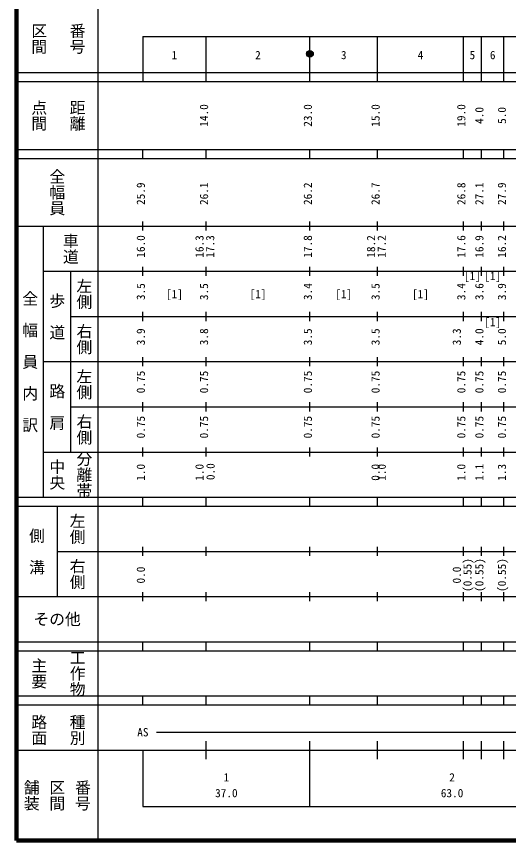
# Model space of a CAD drawing. Units: millimetres on the paper, enlarged 1000 times. Extents: x 40000 to 680000, y 20000 to 380000.
# Drawn here: x 40000 to 149007, y 20000 to 202409 of the extents above; entities that cross this region are included whole.
import ezdxf
from ezdxf.enums import TextEntityAlignment as Align

# ---------------------------------------------------------------- set-up
doc = ezdxf.new("R2010")
doc.units = ezdxf.units.MM
doc.header["$LTSCALE"] = 1000
doc.header["$PDMODE"] = 32
doc.header["$PDSIZE"] = 500
doc.layers.add('M-TTL', color=2, linetype='Continuous', lineweight=140)
doc.layers.add('M-TTL-BAND', color=7, linetype='Continuous', lineweight=25)
doc.styles.add('@ＭＳ ゴシック', font='')
doc.styles.add('ＭＳ ゴシック', font='')
doc.styles.get('@ＭＳ ゴシック').set_extended_font_data('@MS Gothic')
doc.styles.get('ＭＳ ゴシック').set_extended_font_data('MS Gothic')

msp = doc.modelspace()

# ---------------------------------------------------------------- linework, layer by layer
at = {"layer": 'M-TTL'}
for p, q in [((40000, 380000), (40000, 20000)), ((40000, 20000), (680000, 20000))]:
    msp.add_line(p, q, dxfattribs=at)
at = {"layer": 'M-TTL-BAND'}
for p, q in [((58000, 370000), (58000, 20000)), ((68000, 198000), (579000, 198000)), ((68000, 198000), (68000, 188000)), ((82000, 188000), (82000, 198000)), ((105000, 188000), (105000, 198000)), ((120000, 188000), (120000, 198000)), ((139000, 188000), (139000, 198000)), ((143000, 188000), (143000, 198000)), ((148000, 188000), (148000, 198000)), ((40000, 190000), (579000, 190000)), ((40000, 188000), (579000, 188000)), ((40000, 173000), (579000, 173000)), ((68000, 171000), (68000, 173000)), ((82000, 171000), (82000, 173000)), ((105000, 171000), (105000, 173000)), ((120000, 171000), (120000, 173000)), ((139000, 171000), (139000, 173000)), ((143000, 171000), (143000, 173000)), ((148000, 171000), (148000, 173000)), ((40000, 171000), (579000, 171000)), ((68000, 155000), (68000, 157000)), ((82000, 155000), (82000, 157000)), ((105000, 155000), (105000, 157000)), ((120000, 155000), (120000, 157000)), ((139000, 155000), (139000, 157000)), ((143000, 155000), (143000, 157000)), ((148000, 155000), (148000, 157000)), ((40000, 156000), (579000, 156000)), ((46000, 96000), (46000, 156000)), ((46000, 146000), (579000, 146000)), ((52000, 146000), (52000, 106000)), ((68000, 145000), (68000, 147000)), ((82000, 145000), (82000, 147000)), ((105000, 145000), (105000, 147000)), ((120000, 145000), (120000, 147000)), ((139000, 145000), (139000, 147000)), ((143000, 145000), (143000, 147000)), ((148000, 145000), (148000, 147000)), ((68000, 135000), (68000, 137000)), ((82000, 135000), (82000, 137000)), ((105000, 135000), (105000, 137000)), ((120000, 135000), (120000, 137000)), ((139000, 135000), (139000, 137000)), ((143000, 135000), (143000, 137000)), ((148000, 135000), (148000, 137000)), ((52000, 136000), (579000, 136000)), ((46000, 126000), (579000, 126000)), ((68000, 125000), (68000, 127000)), ((82000, 125000), (82000, 127000)), ((105000, 125000), (105000, 127000)), ((120000, 125000), (120000, 127000)), ((139000, 125000), (139000, 127000)), ((143000, 125000), (143000, 127000)), ((148000, 125000), (148000, 127000)), ((68000, 115000), (68000, 117000)), ((82000, 115000), (82000, 117000)), ((105000, 115000), (105000, 117000)), ((120000, 115000), (120000, 117000)), ((139000, 115000), (139000, 117000)), ((143000, 115000), (143000, 117000)), ((148000, 115000), (148000, 117000)), ((52000, 116000), (579000, 116000)), ((46000, 106000), (579000, 106000)), ((68000, 105000), (68000, 107000)), ((82000, 105000), (82000, 107000)), ((105000, 105000), (105000, 107000)), ((120000, 105000), (120000, 107000)), ((139000, 105000), (139000, 107000)), ((143000, 105000), (143000, 107000)), ((148000, 105000), (148000, 107000)), ((40000, 96000), (579000, 96000)), ((68000, 94000), (68000, 96000)), ((82000, 94000), (82000, 96000)), ((105000, 94000), (105000, 96000)), ((120000, 94000), (120000, 96000)), ((139000, 94000), (139000, 96000)), ((143000, 94000), (143000, 96000)), ((148000, 94000), (148000, 96000)), ((40000, 94000), (579000, 94000)), ((49000, 94000), (49000, 74000)), ((49000, 84000), (579000, 84000)), ((68000, 83000), (68000, 85000)), ((82000, 83000), (82000, 85000)), ((105000, 83000), (105000, 85000)), ((120000, 83000), (120000, 85000)), ((139000, 83000), (139000, 85000)), ((143000, 83000), (143000, 85000)), ((148000, 83000), (148000, 85000)), ((68000, 73000), (68000, 75000)), ((82000, 73000), (82000, 75000)), ((105000, 73000), (105000, 75000)), ((120000, 73000), (120000, 75000)), ((139000, 73000), (139000, 75000)), ((143000, 73000), (143000, 75000)), ((148000, 73000), (148000, 75000)), ((40000, 74000), (579000, 74000)), ((40000, 64000), (579000, 64000)), ((68000, 62000), (68000, 64000)), ((82000, 62000), (82000, 64000)), ((105000, 62000), (105000, 64000)), ((120000, 62000), (120000, 64000)), ((139000, 62000), (139000, 64000)), ((143000, 62000), (143000, 64000)), ((148000, 62000), (148000, 64000)), ((40000, 62000), (579000, 62000)), ((40000, 52000), (579000, 52000)), ((68000, 50000), (68000, 52000)), ((82000, 50000), (82000, 52000)), ((105000, 50000), (105000, 52000)), ((120000, 50000), (120000, 52000)), ((139000, 50000), (139000, 52000)), ((143000, 50000), (143000, 52000)), ((148000, 50000), (148000, 52000)), ((40000, 50000), (579000, 50000)), ((71000, 44000), (565000, 44000)), ((82000, 38000), (82000, 42000)), ((105000, 27500), (105000, 42000)), ((120000, 38000), (120000, 42000)), ((139000, 38000), (139000, 42000)), ((143000, 38000), (143000, 42000)), ((148000, 38000), (148000, 42000)), ((40000, 40000), (579000, 40000)), ((68000, 40000), (68000, 27500)), ((68000, 27500), (579000, 27500))]:
    msp.add_line(p, q, dxfattribs=at)
for radius in [750, 600, 450, 300, 150, 20]:
    msp.add_circle((105000, 194141), radius, dxfattribs=at)
msp.add_point((105000, 194141), dxfattribs=at)

# ---------------------------------------------------------------- texts
at = {"layer": 'M-TTL-BAND', "style": '@ＭＳ ゴシック'}
for s, p in [('番号', (53500, 197500)), ('区間', (45000, 197500)), ('点間', (45000, 180500)), ('距離', (53500, 180500)), ('全幅員', (49000, 163500)), ('車道', (52000, 151000)), ('左側', (55000, 141000)), ('全\u3000幅\u3000員\u3000内\u3000訳', (43000, 126000)), ('歩\u3000道', (49000, 136000)), ('右側', (55000, 131000)), ('左側', (55000, 121000)), ('路\u3000肩', (49000, 116000)), ('右側', (55000, 111000)), ('分離帯', (55000, 101000)), ('中央', (49000, 101000)), ('左側', (53500, 89000)), ('側\u3000溝', (44500, 84000)), ('右側', (53500, 79000)), ('主要', (45000, 57000)), ('工作物', (53500, 57000)), ('路面', (45000, 44500)), ('種別', (53500, 44500)), ('舗装', (43333, 30000)), ('区間', (49000, 30000)), ('番号', (54667, 30000))]:
    msp.add_text(s, height=2566, rotation=270, dxfattribs=at).set_placement(p, align=Align.MIDDLE_CENTER)
at = {"layer": 'M-TTL-BAND', "style": 'ＭＳ ゴシック'}
for s, p in [('1', (75000, 192405)), ('2', (93500, 192405)), ('3', (112500, 192405)), ('4', (129500, 192405)), ('5', (141000, 192405)), ('6', (145500, 192405)), ('[1]', (141000, 143500)), ('[1]', (145500, 143500)), ('[1]', (75000, 139500)), ('[1]', (93500, 139500)), ('[1]', (112500, 139500)), ('[1]', (129500, 139500)), ('[1]', (145500, 133299)), ('AS', (68000, 42500)), ('1', (86500, 32523)), ('2', (136500, 32523)), ('37.0', (86500, 29033)), ('63.0', (136500, 29033))]:
    msp.add_text(s, height=1833, dxfattribs=at).set_placement(p, align=Align.BOTTOM_CENTER)
for s, p in [('14.0', (83000, 180500)), ('23.0', (106000, 180500)), ('15.0', (121000, 180500)), ('19.0', (140000, 180500)), ('4.0', (144000, 180500)), ('5.0', (149000, 180500)), ('25.9', (69000, 163174)), ('26.1', (83000, 163174)), ('26.2', (106000, 163174)), ('26.7', (121000, 163174)), ('26.8', (140000, 163174)), ('27.1', (144000, 163174)), ('27.9', (149000, 163174)), ('16.0', (69000, 151500)), ('16.3', (82000, 151500)), ('17.3', (84370, 151500)), ('17.8', (106000, 151500)), ('18.2', (120000, 151500)), ('17.2', (122370, 151500)), ('17.6', (140000, 151500)), ('16.9', (144000, 151500)), ('16.2', (149000, 151500)), ('3.5', (69000, 141500)), ('3.5', (83000, 141500)), ('3.4', (106000, 141500)), ('3.5', (121000, 141500)), ('3.4', (140000, 141500)), ('3.6', (144000, 141500)), ('3.9', (149000, 141500)), ('3.9', (69000, 131500)), ('3.8', (83000, 131500)), ('3.5', (106000, 131500)), ('3.5', (121000, 131500)), ('3.3', (139000, 131500)), ('4.0', (144000, 131500)), ('5.0', (149000, 131500)), ('0.75', (69000, 121500)), ('0.75', (83000, 121500)), ('0.75', (106000, 121500)), ('0.75', (121000, 121500)), ('0.75', (140000, 121500)), ('0.75', (144000, 121500)), ('0.75', (149000, 121500)), ('0.75', (69000, 111500)), ('0.75', (83000, 111500)), ('0.75', (106000, 111500)), ('0.75', (121000, 111500)), ('0.75', (140000, 111500)), ('0.75', (144000, 111500)), ('0.75', (149000, 111500)), ('1.0', (69000, 101500)), ('1.0', (82000, 101500)), ('0.0', (84444, 101652)), ('0.0', (121000, 101500)), ('1.0', (122370, 101500)), ('1.0', (140000, 101500)), ('1.1', (144000, 101500)), ('1.3', (149000, 101500)), ('(0.55)', (141370, 78764)), ('(0.55)', (144000, 78764)), ('(0.55)', (149000, 78764)), ('0.0', (69000, 78764)), ('0.0', (139000, 78764))]:
    msp.add_text(s, height=1833, rotation=90, dxfattribs=at).set_placement(p, align=Align.BOTTOM_CENTER)
msp.add_text('その他', height=2566, dxfattribs=at).set_placement((49000, 69000), align=Align.MIDDLE_CENTER)

doc.saveas('drawing.dxf')
